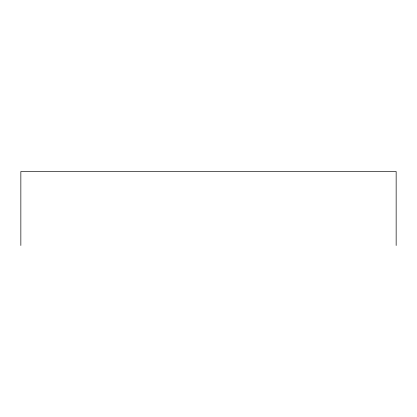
<?xml version="1.0" encoding="UTF-8"?>
<svg xmlns="http://www.w3.org/2000/svg" width="417" height="417" viewBox="0 0 417 417"><rect width="100%" height="100%" fill="white"/><g stroke="black" fill="none" stroke-linecap="round" stroke-linejoin="round"><path stroke-width="0.63" d="M396.15 245.493L396.15 171.507L20.85 171.507L20.85 245.493"/></g></svg>
